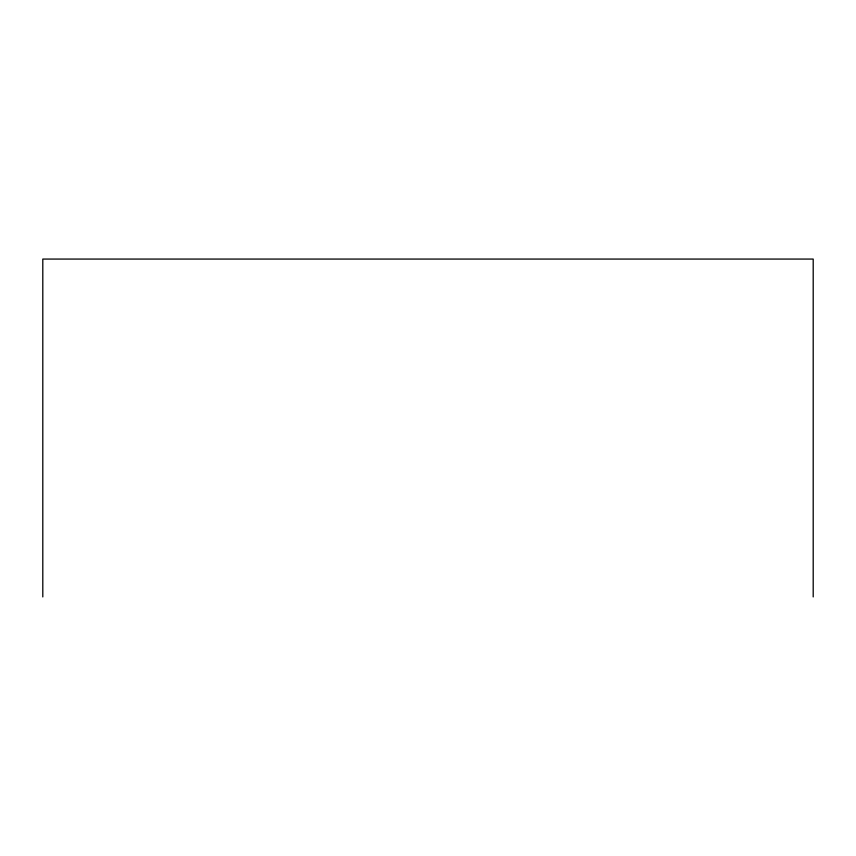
<?xml version="1.0" encoding="UTF-8"?>
<svg xmlns="http://www.w3.org/2000/svg" width="856" height="856" viewBox="0 0 856 856"><rect width="100%" height="100%" fill="white"/><g stroke="black" fill="none" stroke-linecap="round" stroke-linejoin="round"><path stroke-width="1.28" d="M813.2 596.932L813.2 259.068L42.8 259.068L42.8 596.932"/></g></svg>
